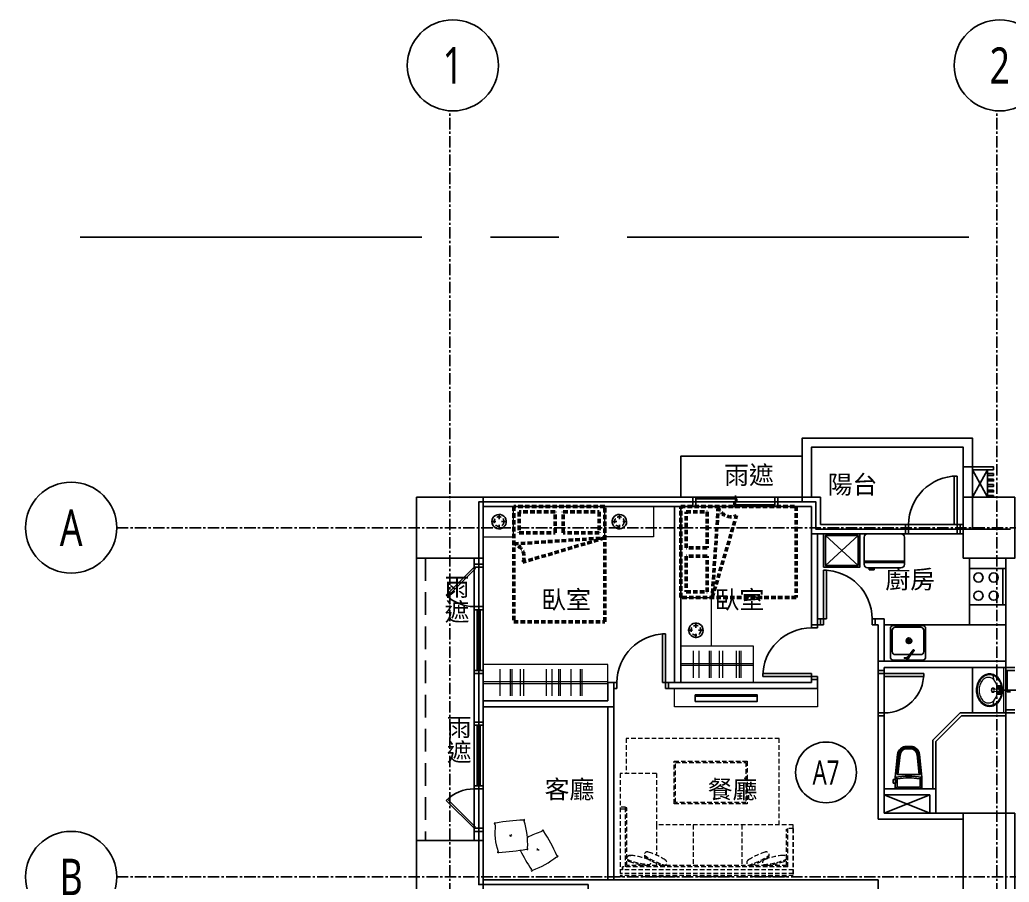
# Model space of a CAD drawing. Header units: millimetres. Extents: x -3377 to 119122, y -22007 to 15479.
# Drawn here: x 39423 to 41051, y 13941 to 15361 of the extents above; entities that cross this region are included whole.
import ezdxf
from ezdxf.enums import TextEntityAlignment as Align

# ---------------------------------------------------------------- set-up
doc = ezdxf.new("R2010")
doc.units = ezdxf.units.MM
doc.header["$LTSCALE"] = 150
doc.header["$MEASUREMENT"] = 0
for name, pattern in [('11', [0.15, 0.1, -0.05]), ('CENTER', [2, 1.25, -0.25, 0.25, -0.25]), ('HIDDEN', [0.375, 0.25, -0.125])]:
    doc.linetypes.add(name, pattern=pattern)
doc.layers.get('0').update_dxf_attribs({"plot": 0})
for name, color, linetype, plot in [('AREA', 3, 'Continuous', False), ('FUNITURE', 9, 'Continuous', False), ('S-ARCH', 252, 'Continuous', False)]:
    doc.layers.add(name, color=color, linetype=linetype, plot=plot)
for name, color, linetype in [('ASSLN', 8, 'Continuous'), ('COL', 1, 'Continuous'), ('Col-Line', 8, 'CENTER'), ('Duct', 1, 'Continuous'), ('FIN', 5, 'Continuous'), ('GRID', 5, 'CENTER'), ('OPEN', 4, 'Continuous'), ('SYM', 3, 'Continuous'), ('TEXT', 2, 'Continuous'), ('TOIL', 6, 'Continuous'), ('TOILET', 141, 'Continuous'), ('WALL', 2, 'Continuous'), ('WALL2', 3, 'Continuous'), ('WALL3', 4, 'Continuous'), ('機電修改', 1, 'Continuous')]:
    doc.layers.add(name, color=color, linetype=linetype)
doc.styles.add('C1', font='', dxfattribs={"bigfont": 'japanese.shx'})
doc.styles.add('HH', font='')
doc.styles.add('HHV', font='')
doc.styles.get('C1').set_extended_font_data('微軟正黑體')
doc.styles.get('HH').set_extended_font_data('Microsoft JhengHei')
doc.styles.get('HHV').set_extended_font_data('@微軟正黑體')

# ---------------------------------------------------------------- blocks, each defined once
blk = doc.blocks.new('A$C36C53BDF')
at = {"color": 252}
for p, q in [((-4392.06143, 795.86107), (-4392.06143, 330.86107)), ((-3622.06143, 375.86107), (-3547.05651, 405.86106)), ((-3622.06143, 405.86106), (-3547.06143, 375.86107))]:
    blk.add_line(p, q, dxfattribs=at)
at = {"color": 252, "linetype": 'HIDDEN'}
blk.add_line((-4377.06143, 795.86107), (-4377.06143, 330.86107), dxfattribs=at)
at = {"color": 252}
for points in [[(-3757.06144, 963.36107), (-3757.06144, 895.86107), (-3957.06144, 895.86107), (-3957.06144, 963.36107)], [(-3477.0613, 615.86107), (-3422.06143, 615.86107), (-3422.06143, 540.86107), (-3432.0629, 540.86107), (-3432.0629, 540.86107), (-3477.0613, 540.86107)]]:
    blk.add_lwpolyline(points, close=True, dxfattribs=at)
blk.add_lwpolyline([(-3477.06143, 895.86107), (-3452.06143, 895.86107), (-3452.06143, 940.86107), (-3477.06143, 940.86107), (-3477.06143, 895.86107), (-3452.06143, 940.86107), (-3452.06143, 895.86107), (-3477.06143, 940.86107)], dxfattribs=at)
at = {"layer": 'AREA', "color": 252}
blk.add_lwpolyline([(-3734.56144, 843.36107), (-3734.56144, 888.36107), (-3757.06144, 888.36107), (-3757.06144, 993.36107), (-3477.06143, 993.36107), (-3477.06143, 843.36107)], close=True, dxfattribs=at)
blk.add_lwpolyline([(-3414.56143, 843.36107), (-3734.56144, 843.36107), (-3734.56144, 888.36107), (-4289.56143, 888.36107), (-4289.56143, 258.36107), (-4109.56143, 258.36107), (-4109.56143, 48.36107), (-4289.56143, 48.36107), (-4369.56143, 48.36107), (-4369.56143, -221.63893), (-4289.56143, -221.63893), (-4289.56143, -1086.63893), (-3734.56144, -1086.63893), (-3734.56144, -1041.63893), (-3144.56143, -1041.63893)], dxfattribs=at)
at = {"layer": 'ASSLN', "color": 252}
for points in [[(-3442.06143, 940.86107), (-3477.06143, 940.86107), (-3477.06143, 945.86107), (-3442.06143, 945.86107)], [(-3442.06143, 934.86107), (-3442.06143, 931.86107), (-3452.06143, 931.86107), (-3452.06143, 934.86107)], [(-3442.06143, 925.86107), (-3442.06143, 922.86107), (-3452.06143, 922.86107), (-3452.06143, 925.86107)], [(-3442.06143, 916.86107), (-3442.06143, 913.86107), (-3452.06143, 913.86107), (-3452.06143, 916.86107)], [(-3442.06143, 907.86107), (-3442.06143, 904.86107), (-3452.06143, 904.86107), (-3452.06143, 907.86107)], [(-3442.06143, 898.86107), (-3442.06143, 895.86107), (-3452.06143, 895.86107), (-3452.06143, 898.86107)]]:
    blk.add_lwpolyline(points, close=True, dxfattribs=at)
at = {"layer": 'COL', "color": 252}
for points in [[(-4392.06143, 895.86107), (-4282.06143, 895.86107), (-4282.06143, 795.86107), (-4392.06143, 795.86107)], [(-3407.06143, 895.86107), (-3492.06143, 895.86107), (-3492.06143, 795.86107), (-3407.06143, 795.86107)], [(-3407.06143, 375.86107), (-3492.06143, 375.86107), (-3492.06143, 235.86107), (-3407.06143, 235.86107)], [(-4392.06143, 330.86107), (-4282.06143, 330.86107), (-4282.06143, 230.86107), (-4392.06143, 230.86107)]]:
    blk.add_lwpolyline(points, close=True, dxfattribs=at)
at = {"layer": 'Col-Line', "color": 252, "linetype": 'ByBlock'}
for centre in [(-4332.06143, 1607.02051), (-3432.06143, 1607.02051), (-4960.30253, 845.86107), (-4960.30253, 270.86107)]:
    blk.add_circle(centre, 75, dxfattribs=at)
at = {"layer": 'Duct', "color": 252, "linetype": 'CENTER', "ltscale": 3}
blk.add_lwpolyline([(-6745.41025, -1520.6234), (-6745.39857, -263.40182), (-6745.41634, 1324.09069), (-937.16143, 1323.96107), (-937.68053, -263.48932), (-938.09514, -1520.6234), (-3919.88184, -1520.62051)], close=True, dxfattribs=at)
blk.add_lwpolyline([(-6745.41025, -1520.6234), (-6745.39857, -263.40182), (-6745.41634, 1324.09069), (-937.16143, 1323.96107), (-937.68053, -263.48932), (-938.09514, -1520.6234), (-3919.88184, -1520.62051)], close=True, dxfattribs=at)
at = {"layer": 'FIN', "color": 252}
for p, q in [((-3482.06144, 718.86107), (-3482.06143, 778.86107)), ((-3482.06143, 778.86107), (-3422.06143, 778.86107)), ((-3427.06143, 778.86107), (-3427.06144, 718.86107)), ((-3422.06143, 778.86107), (-3422.06144, 718.86107)), ((-3422.06144, 718.86107), (-3482.06144, 718.86107)), ((-3607.0628, 684.86297), (-3559.0628, 684.86296)), ((-3612.0628, 632.86297), (-3612.0628, 679.86297)), ((-3609.0628, 641.86297), (-3609.0628, 676.86297)), ((-3604.0628, 681.86297), (-3562.0628, 681.86296)), ((-3557.0628, 676.86296), (-3557.0628, 641.86296)), ((-3554.0628, 679.86296), (-3554.0628, 632.86296)), ((-3583.08807, 661.38194), (-3579.78309, 658.07695)), ((-3579.78309, 661.38194), (-3583.08807, 658.07695)), ((-3581.43558, 662.06642), (-3581.43558, 657.39246)), ((-3562.0628, 636.86296), (-3604.0628, 636.86297)), ((-3583.56661, 632.87326), (-3574.38861, 644.63789)), ((-3581.98971, 631.64306), (-3572.8117, 643.4077)), ((-3573.58818, 642.41238), (-3575.16508, 643.64258)), ((-3572.89838, 644.10947), (-3573.68683, 644.72457)), ((-3559.0628, 627.86296), (-3607.06281, 627.86297)), ((-3589.22213, 630.81607), (-3589.22213, 631.81607)), ((-3585.20364, 631.81607), (-3589.22213, 631.81607)), ((-3585.29347, 630.81607), (-3589.22213, 630.81607)), ((-3585.27927, 632.82287), (-3581.97428, 629.51788)), ((-3581.97428, 632.82287), (-3585.27927, 629.51788))]:
    blk.add_line(p, q, dxfattribs=at)
blk.add_lwpolyline([(-3622.06143, 685.86107), (-3482.06143, 685.86107), (-3482.06143, 795.86107)], dxfattribs=at)
for points in [[(-3482.06143, 685.86107), (-3482.06143, 795.86107), (-3422.06143, 795.86106), (-3422.06143, 685.86107)], [(-3622.06143, 685.86107), (-3422.06143, 685.86107), (-3422.06143, 625.86107), (-3622.06143, 625.86107)]]:
    blk.add_lwpolyline(points, close=True, dxfattribs=at)
for centre, radius in [((-3467.06144, 763.86107), 7.5), ((-3442.06144, 763.86107), 7.5), ((-3467.06144, 733.86107), 7.5), ((-3442.06144, 733.86107), 7.5), ((-3581.43558, 659.72944), 4.62673), ((-3581.43558, 659.72944), 2.33698), ((-3583.62677, 631.17038), 1.70394)]:
    blk.add_circle(centre, radius, dxfattribs=at)
for centre, radius, start, end in [((-3607.0628, 679.86297), 5, 89.99999516, 179.99999516), ((-3559.0628, 679.86296), 5, 359.99999516, 89.99999516), ((-3604.0628, 676.86297), 5, 89.99999516, 179.99999516), ((-3562.0628, 676.86296), 5, 359.99999516, 89.99999516), ((-3604.0628, 641.86297), 5, 179.99999516, 269.99999516), ((-3573.99438, 644.33034), 0.5, 52.04096176, 142.04096176), ((-3573.20593, 643.71524), 0.5, 322.04096176, 52.04096176), ((-3562.0628, 641.86296), 5, 269.99999516, 359.99999516), ((-3607.0628, 632.86297), 5, 179.99999516, 269.99999516), ((-3559.0628, 632.86296), 5, 269.99999516, 359.99999516)]:
    blk.add_arc(centre, radius, start, end, dxfattribs=at)
at = {"layer": 'FUNITURE', "color": 252, "linetype": '11', "lineweight": 50, "ltscale": 0.5}
for p, q in [((-3895.27593, 880.48606, 0), (-3905.27594, 730.86106, 0)), ((-3905.27594, 730.86106, 0), (-3865.27593, 865.86106, 0)), ((-4231.6476, 819.07556, 0), (-4082.0226, 829.07557, 0)), ((-4082.0226, 829.07557, 0), (-4217.0226, 789.07556, 0))]:
    blk.add_line(p, q, dxfattribs=at)
at = {"layer": 'FUNITURE', "color": 252, "linetype": '11', "ltscale": 0.5}
for p, q in [((-4256.03109, 859.86111, 0), (-4256.03111, 868.92062, 0)), ((-4256.03109, 859.86111, 0), (-4256.03111, 868.92062, 0)), ((-4058.0918, 859.86111, 0), (-4058.09178, 868.92062, 0)), ((-4058.0918, 859.86111, 0), (-4058.09178, 868.92062, 0)), ((-4269.09175, 855.86106, 0), (-4260.03115, 855.86108, 0)), ((-4269.09175, 855.86106, 0), (-4260.03115, 855.86108, 0)), ((-4256.03119, 842.80158, 0), (-4256.03117, 851.86109, 0)), ((-4252.03115, 855.8611, 0), (-4242.97054, 855.86112, 0)), ((-4252.03115, 855.8611, 0), (-4242.97054, 855.86112, 0)), ((-4062.09174, 855.8611, 0), (-4071.15235, 855.86112, 0)), ((-4062.09174, 855.8611, 0), (-4071.15235, 855.86112, 0)), ((-4058.09169, 842.80158, 0), (-4058.09171, 851.86109, 0)), ((-4045.03113, 855.86106, 0), (-4054.09174, 855.86108, 0)), ((-4045.03113, 855.86106, 0), (-4054.09174, 855.86108, 0)), ((-3932.06142, 680.88986, 0), (-3932.0614, 689.95046, 0)), ((-3932.06142, 680.88986, 0), (-3932.0614, 689.95046, 0)), ((-3945.12094, 676.88981, 0), (-3936.06143, 676.88983, 0)), ((-3932.06146, 663.82925, 0), (-3932.06144, 672.88986, 0)), ((-3932.06146, 663.82925, 0), (-3932.06144, 672.88986, 0)), ((-3928.06141, 676.88992, 0), (-3919.0019, 676.8899, 0)), ((-3928.06141, 676.88992, 0), (-3919.0019, 676.8899, 0)), ((-3771.75828, 350.46979, 0), (-3771.75828, 271.39786, 0)), ((-4052.75827, 282.46979, 0), (-4052.75827, 287.46979, 0))]:
    blk.add_line(p, q, dxfattribs=at)
at = {"layer": 'FUNITURE', "color": 252}
for p, q in [((-3719.06144, 832.86106), (-3665.06143, 783.86106)), ((-3665.06143, 832.86105), (-3719.06144, 783.86107))]:
    blk.add_line(p, q, dxfattribs=at)
at = {"layer": 'FUNITURE', "color": 252, "ltscale": 0.5}
for p, q in [((-3582.06143, 835.86107), (-3662.06143, 835.86106)), ((-3649.56143, 835.86106), (-3594.56143, 835.86107)), ((-3655.06143, 785.36106), (-3655.06143, 830.36106)), ((-3589.06143, 830.36107), (-3589.06143, 785.36107)), ((-3655.06143, 790.72286), (-3589.06143, 790.72287)), ((-3655.06143, 788.66106), (-3589.06143, 788.66107)), ((-3594.56143, 779.86107), (-3649.56143, 779.86106)), ((-3646.73737, 779.86106), (-3646.73737, 776.56106)), ((-3638.66274, 777.86106), (-3646.73737, 777.86106)), ((-3646.73737, 776.56106), (-3638.66274, 776.56106)), ((-3638.66274, 776.56106), (-3638.66274, 779.86106))]:
    blk.add_line(p, q, dxfattribs=at)
at = {"layer": 'FUNITURE', "color": 252, "lineweight": 13, "ltscale": 0.5}
for p, q in [((-3936.02917, 598.78463, 0), (-3936.02917, 642.93769, 0)), ((-3926.87768, 598.78463, 0), (-3926.87769, 642.93769, 0)), ((-3909.61092, 598.78463, 0), (-3909.61092, 642.93769, 0)), ((-3907.56543, 642.93769, 0), (-3907.56543, 598.78463, 0)), ((-3893.42662, 598.78463, 0), (-3893.42662, 642.93769, 0)), ((-3888.02917, 598.78463, 0), (-3888.02917, 642.93769, 0)), ((-3865.52917, 598.78463, 0), (-3865.52917, 642.93769, 0)), ((-3860.23711, 598.78463, 0), (-3860.23711, 642.9377, 0)), ((-3858.19162, 642.9377, 0), (-3858.19162, 598.78463, 0)), ((-4254.32664, 568.78463, 0), (-4254.32665, 612.93769, 0)), ((-4237.05988, 568.78463, 0), (-4237.05988, 612.93769, 0)), ((-4235.01439, 612.93769, 0), (-4235.01439, 568.78463, 0)), ((-4220.87558, 568.78463, 0), (-4220.87558, 612.93769, 0)), ((-4215.47813, 568.78463, 0), (-4215.47813, 612.93769, 0)), ((-4177.97813, 568.78463, 0), (-4177.97813, 612.93769, 0)), ((-4168.82664, 568.78463, 0), (-4168.82665, 612.93769, 0)), ((-4157.68607, 568.78463, 0), (-4157.68607, 612.9377, 0)), ((-4155.64058, 612.9377, 0), (-4155.64058, 568.78463, 0)), ((-4137.65599, 568.78464, 0), (-4137.65599, 612.9377, 0)), ((-4121.84674, 568.78464, 0), (-4121.84675, 612.9377, 0)), ((-4119.80126, 612.9377, 0), (-4119.80126, 568.78464, 0))]:
    blk.add_line(p, q, dxfattribs=at)
at = {"layer": 'FUNITURE', "color": 252, "lineweight": 5, "ltscale": 0.5}
for p, q in [((-3957.06144, 622.36107, 0), (-3837.06144, 622.36109, 0)), ((-3957.06144, 619.36107, 0), (-3837.06144, 619.36109, 0)), ((-4282.06144, 592.36107, 0), (-4077.06426, 592.36109, 0)), ((-4282.06144, 589.36107, 0), (-4077.06426, 589.36109, 0))]:
    blk.add_line(p, q, dxfattribs=at)
at = {"layer": 'FUNITURE', "color": 252, "linetype": '11', "lineweight": 5, "ltscale": 0.5}
for p, q in [((-3794.81207, 498.96979, 0), (-4046.75828, 498.96979, 0)), ((-4046.75828, 498.96979, 0), (-4046.75828, 441.39786, 0)), ((-3794.81207, 356.39786, 0), (-3794.81207, 498.96979, 0)), ((-3967.72275, 391.39786, 0), (-3967.72275, 461.39786, 0)), ((-3967.72275, 461.39786, 0), (-3847.72275, 461.39786, 0)), ((-3965.72275, 393.39786, 0), (-3965.72275, 459.39786, 0)), ((-3965.72275, 459.39786, 0), (-3849.72275, 459.39786, 0)), ((-3849.72275, 459.39786, 0), (-3849.72275, 393.39786, 0)), ((-3847.72275, 461.39786, 0), (-3847.72275, 391.39786, 0)), ((-4056.75824, 441.39786, 0), (-4056.75828, 271.39786, 0)), ((-3996.75828, 441.39786, 0), (-4056.75824, 441.39786, 0)), ((-3996.75828, 441.39786, 0), (-3996.75828, 356.39786, 0)), ((-3847.72275, 391.39786, 0), (-3967.72275, 391.39786, 0)), ((-3849.72275, 393.39786, 0), (-3965.72275, 393.39786, 0)), ((-4047.75828, 385.46979, 0), (-4056.75828, 385.46979, 0)), ((-4047.75825, 382.46979, 0), (-4056.75825, 382.46979, 0)), ((-4047.75828, 287.46979, 0), (-4047.75828, 385.46979, 0)), ((-4045.75828, 384.54912, 0), (-4047.75828, 384.54912, 0)), ((-4045.75825, 379.54912, 0), (-4047.75825, 379.54912, 0)), ((-4045.75828, 289.46979, 0), (-4045.75828, 384.54912, 0)), ((-3771.75828, 356.39786, 0), (-3996.75828, 356.39786, 0)), ((-3996.75828, 356.39786, 0), (-3996.75828, 306.50528, 0)), ((-3936.75828, 356.39786, 0), (-3936.75828, 289.46979, 0)), ((-3856.75828, 356.39786, 0), (-3856.75828, 289.46979, 0)), ((-3782.75828, 289.46979, 0), (-3782.75828, 349.32491, 0)), ((-3782.75828, 349.32491, 0), (-3780.75828, 349.32491, 0)), ((-3780.75828, 287.46979, 0), (-3780.75828, 350.46979, 0)), ((-3771.75828, 350.46979, 0), (-3780.75828, 350.46979, 0)), ((-3771.75828, 350.46979, 0), (-3771.75828, 356.39786, 0)), ((-3996.75828, 293.34617, 0), (-3996.75828, 289.46979, 0)), ((-3771.75828, 282.46979, 0), (-4056.75827, 282.46979, 0)), ((-3780.75828, 287.46979, 0), (-4052.75827, 287.46979, 0)), ((-3782.75828, 289.46979, 0), (-4045.75828, 289.46979, 0)), ((-3771.75828, 276.3626, 0), (-4056.75828, 276.3626, 0)), ((-3771.75828, 273.01849, 0), (-4056.75828, 273.01849, 0)), ((-4056.75828, 271.39786, 0), (-3771.75828, 271.39786, 0))]:
    blk.add_line(p, q, dxfattribs=at)
at = {"layer": 'FUNITURE', "color": 252, "lineweight": 5, "ltscale": 0.5, "elevation": 0}
for points in [[(-4282.06143, 880.86107), (-4282.06143, 830.86107), (-4232.06144, 830.86107), (-4232.06144, 880.86107)], [(-4002.06425, 880.86107), (-4002.06425, 830.86107), (-4082.06145, 830.86107), (-4082.06144, 880.86107)], [(-3907.06144, 650.86106), (-3957.06144, 650.86107), (-3957.06144, 730.8611), (-3907.06144, 730.86109)], [(-3837.06144, 650.86108), (-3957.06144, 650.86107), (-3957.06143, 590.86107), (-3837.06144, 590.86108)], [(-4077.06426, 620.86108), (-4282.06144, 620.86107), (-4282.06143, 560.86107), (-4077.06425, 560.86108)]]:
    blk.add_lwpolyline(points, close=True, dxfattribs=at)
at = {"layer": 'FUNITURE', "color": 252, "linetype": '11', "lineweight": 50, "ltscale": 0.5, "elevation": 0}
for points in [[(-4082.0226, 880.86108), (-4232.0226, 880.86107), (-4232.02259, 690.86107), (-4082.02259, 690.86108), (-4082.0226, 880.86108)], [(-3957.06145, 730.86107), (-3957.06144, 880.86107), (-3767.06144, 880.86105), (-3767.06145, 730.86105), (-3957.06145, 730.86107)]]:
    blk.add_lwpolyline(points, dxfattribs=at)
at = {"layer": 'FUNITURE', "color": 252, "linetype": '11', "ltscale": 0.5, "elevation": 0}
for points in [[(-4267.89411, 855.87142), (-4267.52482, 852.93414), (-4266.44041, 850.17935), (-4264.70809, 847.77831), (-4262.4356, 845.88096), (-4259.76408, 844.6044), (-4256.85992, 844.02865), (-4253.9036, 844.18922), (-4251.0788, 845.07618), (-4248.56144, 846.63443), (-4246.50785, 848.76715), (-4245.04578, 851.34148), (-4244.2661, 854.19748), (-4244.21747, 857.15764), (-4244.90268, 860.0378), (-4246.27924, 862.65859), (-4248.26149, 864.85771), (-4250.72621, 866.49786), (-4253.52021, 867.4773), (-4256.46957, 867.73537), (-4259.39109, 867.25528), (-4262.10309, 866.06768), (-4264.43693, 864.24575), (-4266.24732, 861.90343), (-4267.42195, 859.18582), (-4267.88763, 856.26206), (-4267.89411, 855.87142)], [(-4046.22878, 855.87142), (-4046.59806, 852.93414), (-4047.68247, 850.17935), (-4049.4148, 847.77831), (-4051.68728, 845.88096), (-4054.3588, 844.6044), (-4057.26297, 844.02865), (-4060.21928, 844.18922), (-4063.04408, 845.07618), (-4065.56144, 846.63443), (-4067.61503, 848.76715), (-4069.07711, 851.34148), (-4069.85678, 854.19748), (-4069.90542, 857.15764), (-4069.22021, 860.0378), (-4067.84364, 862.65859), (-4065.8614, 864.85771), (-4063.39667, 866.49786), (-4060.60267, 867.4773), (-4057.65331, 867.73537), (-4054.73179, 867.25528), (-4052.01979, 866.06768), (-4049.68596, 864.24575), (-4047.87556, 861.90343), (-4046.70093, 859.18582), (-4046.23526, 856.26206), (-4046.22878, 855.87142)], [(-3932.05109, 665.0269), (-3934.98837, 665.39618), (-3937.74317, 666.48059), (-3940.14421, 668.21292), (-3942.04156, 670.4854), (-3943.31811, 673.15692), (-3943.89387, 676.06108), (-3943.7333, 679.0174), (-3942.84633, 681.8422), (-3941.28809, 684.35956), (-3939.15536, 686.41315), (-3936.58104, 687.87523), (-3933.72504, 688.6549), (-3930.76488, 688.70353), (-3927.88472, 688.01833), (-3925.26392, 686.64176), (-3923.06481, 684.65952), (-3921.42465, 682.19479), (-3920.44522, 679.40079), (-3920.18715, 676.45143), (-3920.66723, 673.52991), (-3921.85484, 670.81791), (-3923.67677, 668.48408), (-3926.01909, 666.67368), (-3928.73669, 665.49905), (-3931.66045, 665.03338), (-3932.05109, 665.0269)]]:
    blk.add_lwpolyline(points, close=True, dxfattribs=at)
at = {"layer": 'FUNITURE', "color": 252, "linetype": '11', "lineweight": 50, "ltscale": 0.5, "elevation": 0}
for points in [[(-4222.85974, 871.87572), (-4222.85974, 837.47756), (-4163.68547, 837.47756), (-4163.68547, 871.87572)], [(-4091.18547, 871.87573), (-4091.18547, 837.47757), (-4150.35974, 837.47756), (-4150.35974, 871.87573)], [(-3948.07609, 871.6982), (-3913.67792, 871.6982), (-3913.67793, 812.52393), (-3948.07609, 812.52393)], [(-3948.0761, 740.02393), (-3913.67793, 740.02393), (-3913.67793, 799.1982), (-3948.07609, 799.1982)]]:
    blk.add_lwpolyline(points, close=True, dxfattribs=at)
at = {"layer": 'FUNITURE', "color": 252}
for points in [[(-3662.06143, 835.86105), (-3722.06144, 835.86106), (-3722.06144, 780.86107), (-3662.06143, 780.86106)], [(-3665.06143, 832.86105), (-3719.06144, 832.86106), (-3719.06144, 783.86107), (-3665.06143, 783.86106)]]:
    blk.add_lwpolyline(points, close=True, dxfattribs=at)
at = {"layer": 'FUNITURE', "color": 252, "lineweight": 5, "elevation": 0}
blk.add_lwpolyline([(-3732.06144, 580.86107), (-3732.06144, 550.86107), (-3967.06425, 550.86107), (-3967.06425, 580.86107)], close=True, dxfattribs=at)
at = {"layer": 'FUNITURE', "color": 252, "linetype": 'ByBlock', "elevation": 0}
blk.add_lwpolyline([(-3933.06285, 568.66603), (-3831.06285, 568.66603), (-3831.06285, 570.56603), (-3933.06285, 570.56603)], close=True, dxfattribs=at)
at = {"layer": 'FUNITURE', "color": 252, "elevation": 0}
for points in [[(-3933.06285, 559.76603), (-3933.06285, 568.66603), (-3831.06285, 568.66603), (-3831.06285, 559.76603), (-3933.06285, 559.76603)], [(-4077.06425, 265.86107), (-4077.06425, 550.86107)], [(-4067.06425, 265.86107), (-4067.06425, 550.86107)]]:
    blk.add_lwpolyline(points, dxfattribs=at)
at = {"layer": 'FUNITURE', "color": 252, "lineweight": 5, "elevation": 0}
blk.add_lwpolyline([(-4258.21741, 310.77485, 0.2272603302), (-4256.67998, 311.29382, 0.040165731), (-4210.74825, 316.75487, 0.2102820868), (-4208.54252, 315.87763, 0.2233496397), (-4209.06736, 318.43883, 0.0862536458), (-4214.62364, 362.92231, 0.3605058981), (-4214.41655, 365.62016, 0.1352646198), (-4216.30082, 364.36546, 0.041441587), (-4261.25619, 359.34484, 0.2028534156), (-4264.11528, 359.13718, 0.2165765336), (-4262.25568, 356.46491, 0.1084996751), (-4257.78917, 312.78182, 0.535298703)], format="xyb", close=True, dxfattribs=at)
blk.add_lwpolyline([(-4221.25535, 314.84172, 0.0319719745), (-4202.86573, 282.91869, 0.2102820868), (-4202.84343, 280.54504, 0.2233496397), (-4200.67107, 281.9997, 0.0862536458), (-4161.59468, 303.96986, 0.3605058981), (-4159.01896, 304.79867, 0.1352646198), (-4160.89319, 306.06832, 0.041441587), (-4182.546, 345.78416, 0.2028534156), (-4183.81973, 348.35225, 0.2165765336), (-4185.59001, 345.61999, 0.0633063224), (-4209.36959, 335.56306, 0.0633063224)], format="xyb", dxfattribs=at)
at = {"layer": 'FUNITURE', "color": 252, "linetype": '11', "ltscale": 0.5}
for centre in [(-4256.03115, 855.86109, 0), (-4058.09174, 855.86109, 0), (-3932.06143, 676.88986, 0)]:
    blk.add_circle(centre, 8, dxfattribs=at)
at = {"layer": 'FUNITURE', "color": 252, "linetype": '11', "lineweight": 50, "ltscale": 0.5}
for centre, start, end in [((-3874.45383, 885.11632, 0), 192.53700476, 295.48451764), ((-4236.27786, 798.25346, 0), 334.51548237, 77.46299525)]:
    blk.add_arc(centre, 21.33071, start, end, dxfattribs=at)
at = {"layer": 'FUNITURE', "color": 252, "ltscale": 0.5}
for centre, start, end in [((-3649.56143, 830.36106), 90.00000484, 180.00000483), ((-3594.56143, 830.36107), 0.00000483, 90.00000484), ((-3649.56143, 785.36106), 180.00000483, 270.00000484), ((-3594.56143, 785.36107), 270.00000484, 0.00000483)]:
    blk.add_arc(centre, 5.5, start, end, dxfattribs=at)
at = {"layer": 'FUNITURE', "color": 252, "lineweight": 5}
for centre, radius, start, end in [((-4238.75081, 337.26492, 0), 1.96291, 10.83109074, 92.02073506), ((-4234.52117, 337.98241, 0), 2.32796, 101.77602604, 188.61277475), ((-4194.47218, 316.59887, 0), 1.96291, 303.05761674, 24.24726107), ((-4192.20806, 312.95491, 0), 2.32796, 34.00255204, 120.83930075)]:
    blk.add_arc(centre, radius, start, end, dxfattribs=at)
at = {"layer": 'FUNITURE', "color": 252, "linetype": '11', "lineweight": 5, "ltscale": 0.5}
for centre, radius, start, end in [((-4012.12789, 307.14204, 0), 5, 64.68271129, 244.68271129), ((-4044.32507, 204.00455, 0), 113, 57.05456163, 72.31086096), ((-3784.19148, 204.00455, 0), 113, 107.68913904, 122.94543837), ((-3816.38866, 307.14204, 0), 5, 295.31728871, 115.31728871), ((-4040.43579, 301.40259, 0), 5, 77.20537171, 257.20537171), ((-4001.71307, 404.18202, 0), 113, 247.36625921, 267.0444842), ((-4002.11233, 402.42393, 0), 113, 249.57722204, 264.83352138), ((-4049.50414, 193.73753, 0), 113, 69.57722204, 84.83352138), ((-3952.04116, 399.08031, 0), 113, 234.8435988, 254.52182379), ((-3952.81211, 397.45061, 0), 113, 237.05456163, 252.31086096), ((-4011.18068, 294.75887, 0), 5, 257.20537171, 77.20537171), ((-3985.00929, 294.31312, 0), 5, 244.68271129, 64.68271129), ((-3843.50727, 294.31312, 0), 5, 115.31728871, 295.31728871), ((-3876.4754, 399.08031, 0), 113, 285.47817621, 305.1564012), ((-3875.70444, 397.45061, 0), 113, 287.68913904, 302.94543837), ((-3817.33587, 294.75887, 0), 5, 102.79462829, 282.79462829), ((-3826.80348, 404.18202, 0), 113, 272.9555158, 292.63374078), ((-3779.01241, 193.73753, 0), 113, 95.16647862, 110.42277796), ((-3826.40423, 402.42393, 0), 113, 275.16647862, 290.42277796), ((-3788.08077, 301.40259, 0), 5, 282.79462829, 102.79462829)]:
    blk.add_arc(centre, radius, start, end, dxfattribs=at)
at = {"layer": 'FUNITURE', "color": 252, "linetype": '11', "ltscale": 0.5}
blk.add_arc((-4040.43578, 301.40258, 0), 5, 77.20536031, 257.20536031, dxfattribs=at)
at = {"layer": 'GRID', "color": 252, "ltscale": 0.1}
for p, q in [((-4337.06143, -1138.31489), (-4337.06143, 1532.02051)), ((-3437.06143, -1138.31489), (-3437.06143, 1532.02051)), ((-4885.30253, 845.86107), (-1093.57926, 845.86107)), ((-4885.30253, 270.86107), (-1093.57926, 270.86107))]:
    blk.add_line(p, q, dxfattribs=at)
at = {"layer": 'OPEN', "color": 252, "linetype": 'Continuous'}
for p, q in [((-3502.06143, 930.86107), (-3507.06143, 930.86107)), ((-3507.06143, 930.86107), (-3507.06143, 850.86107)), ((-3502.06143, 850.86107), (-3502.06143, 930.86107)), ((-3937.06144, 895.86107, 1.07354), (-3932.06144, 895.86107, 1.07354)), ((-3932.06144, 895.86107, 1.07354), (-3932.06144, 880.86107, 1.07354)), ((-3802.06144, 895.86107, 1.07354), (-3932.06144, 895.86107, 1.07354)), ((-3867.06144, 877.86107, 1.07354), (-3867.06144, 898.86107, 1.07354)), ((-3797.06144, 895.86107, 1.07354), (-3802.06144, 895.86107, 1.07354)), ((-3802.06144, 895.86107, 1.07354), (-3802.06144, 880.86107, 1.07354)), ((-3932.06144, 880.86107, 1.07354), (-3937.06144, 880.86107, 1.07354)), ((-3932.06144, 893.36107, 1.07354), (-3864.56144, 893.36107, 1.07354)), ((-3802.06144, 888.36107, 1.07354), (-3932.06144, 888.36107, 1.07354)), ((-3932.06144, 880.86107, 1.07354), (-3802.06144, 880.86107, 1.07354)), ((-3869.56144, 883.36107, 1.07354), (-3869.56144, 888.36107, 1.07354)), ((-3802.06144, 883.36107, 1.07354), (-3869.56144, 883.36107, 1.07354)), ((-3864.56144, 893.36107, 1.07354), (-3864.56144, 888.36107, 1.07354)), ((-3802.06144, 880.86107, 1.07354), (-3797.06144, 880.86107, 1.07354)), ((-3587.06143, 850.86107), (-3582.06143, 850.86107)), ((-3582.06143, 850.86107), (-3582.06143, 835.86107)), ((-3502.06143, 850.86107), (-3582.06143, 850.86107)), ((-3507.06143, 850.86107), (-3502.06143, 850.86107)), ((-3497.06143, 850.86107), (-3502.06143, 850.86107)), ((-3502.06143, 850.86107), (-3502.06143, 835.86107)), ((-3582.06143, 835.86107), (-3587.06143, 835.86107)), ((-3582.06143, 835.86107), (-3502.06143, 835.86107)), ((-3502.06143, 835.86107), (-3497.06143, 835.86107)), ((-3722.06144, 695.86107, 0), (-3722.06144, 775.86107, 0)), ((-3722.06144, 775.86107, 0), (-3717.06144, 775.86107, 0)), ((-3717.06144, 775.86107, 0), (-3717.06144, 695.86107, 0)), ((-4297.06143, 715.86107, 1.07354), (-4297.06143, 710.86107, 1.07354)), ((-4297.06143, 710.86107, 1.07354), (-4282.06143, 710.86107, 1.07354)), ((-4297.06143, 610.86107, 1.07354), (-4297.06143, 710.86107, 1.07354)), ((-4292.06143, 610.86107, 1.07354), (-4292.06143, 710.86107, 1.07354)), ((-4287.06143, 610.86107, 1.07354), (-4287.06143, 710.86107, 1.07354)), ((-4282.06143, 710.86107, 1.07354), (-4282.06143, 715.86107, 1.07354)), ((-4282.06143, 710.86107, 1.07354), (-4282.06143, 610.86107, 1.07354)), ((-3742.06144, 685.86107, 0), (-3742.06144, 680.86107, 0)), ((-3732.06144, 680.86107, 0), (-3732.06144, 685.86107, 0)), ((-3727.06144, 695.86107, 0), (-3722.06144, 695.86107, 0)), ((-3722.06144, 685.86107, 0), (-3727.06144, 685.86107, 0)), ((-3722.06144, 695.86107, 0), (-3722.06144, 685.86107, 0)), ((-3717.06144, 695.86107, 0), (-3722.06144, 695.86107, 0)), ((-3637.06144, 695.86107, 0), (-3642.06144, 695.86107, 0)), ((-3642.06144, 695.86107, 0), (-3642.06144, 685.86107, 0)), ((-3642.06144, 685.86107, 0), (-3637.06144, 685.86107, 0)), ((-3982.06425, 670.86107, 0), (-3987.06425, 670.86107, 0)), ((-3987.06425, 670.86107, 0), (-3987.06425, 590.86107, 0)), ((-3982.06425, 590.86107, 0), (-3982.06425, 670.86107, 0)), ((-3742.06144, 680.86107, 0), (-3732.06144, 680.86107, 0)), ((-4297.06143, 605.86107, 1.07354), (-4297.06143, 610.86107, 1.07354)), ((-4297.06143, 610.86107, 1.07354), (-4282.06143, 610.86107, 1.07354)), ((-4282.06143, 610.86107, 1.07354), (-4282.06143, 605.86107, 1.07354)), ((-3822.06144, 600.86107, 0), (-3822.06144, 605.86107, 0)), ((-3822.06144, 605.86107, 0), (-3742.06144, 605.86107, 0)), ((-3742.06144, 605.86107, 0), (-3742.06144, 600.86107, 0)), ((-3632.06143, 605.86107), (-3632.06143, 610.86107)), ((-3622.06143, 605.86107), (-3632.06143, 605.86107)), ((-3632.06143, 540.86107), (-3632.06143, 605.86107)), ((-3622.06143, 610.86107), (-3622.06143, 605.86107)), ((-3622.06143, 605.86107), (-3622.06143, 540.86107)), ((-3622.06143, 605.86107), (-3557.06143, 605.86107)), ((-3622.06143, 600.86107), (-3622.06143, 605.86107)), ((-3557.06143, 605.86107), (-3557.06143, 600.86107)), ((-3422.06143, 610.86107), (-3422.06143, 615.86107)), ((-3407.06143, 610.86107), (-3422.06143, 610.86107)), ((-3422.06143, 545.86107), (-3422.06143, 610.86107)), ((-3419.56143, 610.86107), (-3419.56143, 575.86107)), ((-4067.06425, 590.86107, 0), (-4062.06425, 590.86107, 0)), ((-4062.06425, 590.86107, 0), (-4062.06425, 580.86107, 0)), ((-3987.06425, 590.86107, 0), (-3982.06425, 590.86107, 0)), ((-3977.06425, 590.86107, 0), (-3982.06425, 590.86107, 0)), ((-3982.06425, 590.86107, 0), (-3982.06425, 580.86107, 0)), ((-3742.06144, 600.86107, 0), (-3822.06144, 600.86107, 0)), ((-3742.06144, 595.86107, 0), (-3742.06144, 600.86107, 0)), ((-3742.06144, 600.86107, 0), (-3732.06144, 600.86107, 0)), ((-3732.06144, 600.86107, 0), (-3732.06144, 595.86107, 0)), ((-3557.06143, 600.86107), (-3622.06143, 600.86107)), ((-4062.06425, 580.86107, 0), (-4067.06425, 580.86107, 0)), ((-3982.06425, 580.86107, 0), (-3977.06425, 580.86107, 0)), ((-3425.06143, 578.36107), (-3404.06143, 578.36107)), ((-3419.56143, 575.86107), (-3414.56143, 575.86107)), ((-3622.06143, 540.86107), (-3632.06143, 540.86107)), ((-3632.06143, 540.86107), (-3632.06143, 535.86107)), ((-3622.06143, 535.86107), (-3622.06143, 540.86107)), ((-3407.06143, 545.86107), (-3422.06143, 545.86107)), ((-3422.06143, 545.86107), (-3422.06143, 540.86107)), ((-4297.06143, 525.86107, 1.07354), (-4297.06143, 520.86107, 1.07354)), ((-4282.06143, 520.86107, 1.07354), (-4282.06143, 525.86107, 1.07354)), ((-4297.06143, 520.86107, 1.07354), (-4282.06143, 520.86107, 1.07354)), ((-4297.06143, 520.86107, 1.07354), (-4297.06143, 420.86107, 1.07354)), ((-4292.06143, 520.86107, 1.07354), (-4292.06143, 420.86107, 1.07354)), ((-4287.06143, 520.86107, 1.07354), (-4287.06143, 420.86107, 1.07354)), ((-4282.06143, 420.86107, 1.07354), (-4282.06143, 520.86107, 1.07354)), ((-4297.06143, 415.86107, 1.07354), (-4297.06143, 420.86107, 1.07354)), ((-4297.06143, 420.86107, 1.07354), (-4282.06143, 420.86107, 1.07354)), ((-4282.06143, 420.86107, 1.07354), (-4282.06143, 415.86107, 1.07354))]:
    blk.add_line(p, q, dxfattribs=at)
at = {"layer": 'OPEN', "color": 252, "linetype": 'Continuous', "lineweight": -2}
for p, q in [((-4297.06143, 785.86107, 1.07354), (-4297.06143, 780.86107, 1.07354)), ((-4282.06143, 780.86107, 1.07354), (-4282.06143, 785.86107, 1.07354)), ((-4297.06143, 780.86107, 1.07354), (-4343.02337, 734.89913, 1.07354)), ((-4340.90205, 732.77781, 1.07354), (-4294.94011, 778.73975, 1.07354)), ((-4297.06143, 780.86107, 1.07354), (-4282.06143, 780.86107, 1.07354)), ((-4297.06143, 780.86107, 1.07354), (-4297.06143, 715.86107, 1.07354)), ((-4294.94011, 778.73975, 1.07354), (-4297.06143, 780.86107, 1.07354)), ((-4282.06143, 715.86107, 1.07354), (-4282.06143, 780.86107, 1.07354)), ((-4343.02337, 734.89913, 1.07354), (-4340.90205, 732.77781, 1.07354)), ((-4297.06143, 710.86107, 1.07354), (-4297.06143, 715.86107, 1.07354)), ((-4297.06143, 715.86107, 1.07354), (-4282.06143, 715.86107, 1.07354)), ((-4282.06143, 715.86107, 1.07354), (-4282.06143, 710.86107, 1.07354)), ((-4297.06143, 420.86107, 1.07354), (-4297.06143, 415.86107, 1.07354)), ((-4297.06143, 415.86107, 1.07354), (-4282.06143, 415.86107, 1.07354)), ((-4297.06143, 350.86107, 1.07354), (-4297.06143, 415.86107, 1.07354)), ((-4282.06143, 415.86107, 1.07354), (-4282.06143, 420.86107, 1.07354)), ((-4282.06143, 415.86107, 1.07354), (-4282.06143, 350.86107, 1.07354)), ((-4343.02337, 396.82301, 1.07354), (-4340.90205, 398.94433, 1.07354)), ((-4297.06143, 350.86107, 1.07354), (-4343.02337, 396.82301, 1.07354)), ((-4340.90205, 398.94433, 1.07354), (-4294.94011, 352.98239, 1.07354)), ((-4294.94011, 352.98239, 1.07354), (-4297.06143, 350.86107, 1.07354)), ((-4297.06143, 345.86107, 1.07354), (-4297.06143, 350.86107, 1.07354)), ((-4297.06143, 350.86107, 1.07354), (-4282.06143, 350.86107, 1.07354)), ((-4282.06143, 350.86107, 1.07354), (-4282.06143, 345.86107, 1.07354))]:
    blk.add_line(p, q, dxfattribs=at)
at = {"layer": 'OPEN', "color": 252, "linetype": 'Continuous'}
for centre, radius, start, end in [((-3502.06143, 850.86107), 80, 90, 180), ((-3722.06144, 695.86107, 0), 80, 0, 90), ((-3982.06425, 590.86107, 0), 80, 90, 180), ((-3742.06144, 600.86107, 0), 80, 90, 180), ((-3622.06143, 605.86107), 65, 270, 0)]:
    blk.add_arc(centre, radius, start, end, dxfattribs=at)
at = {"layer": 'OPEN', "color": 252, "linetype": 'Continuous', "lineweight": -2}
for centre, start, end in [((-4297.06143, 780.86107, 1.07354), 225, 270), ((-4297.06143, 350.86107, 1.07354), 90, 135)]:
    blk.add_arc(centre, 65, start, end, dxfattribs=at)
at = {"layer": 'SYM', "color": 252}
blk.add_circle((-3717.92729, 442.9285), 50, dxfattribs=at)
at = {"layer": 'TOIL', "color": 252}
for p, q in [((-3497.06144, 540.86107), (-3542.06144, 495.86106)), ((-3497.06144, 540.86107), (-3422.06143, 540.86107)), ((-3494.99037, 535.86107), (-3537.06144, 493.79)), ((-3494.99037, 535.86107), (-3422.06143, 535.86107)), ((-3542.06144, 495.86106), (-3542.06143, 415.86106)), ((-3537.06144, 493.79), (-3537.06143, 415.86106)), ((-3578.93654, 483.86107, 0), (-3585.18633, 483.86107, 0)), ((-3578.93654, 481.86107, 0), (-3585.18633, 481.86107, 0)), ((-3601.34332, 441.57329, 0), (-3598.1148, 472.22291, 0)), ((-3599.56384, 439.37478, 0), (-3596.1258, 472.01339, 0)), ((-3564.55902, 439.37478, 0), (-3567.99706, 472.01339, 0)), ((-3562.77954, 441.57329, 0), (-3566.00807, 472.22291, 0)), ((-3600.82056, 432.13105, 0), (-3604.06143, 434.86107, 0)), ((-3603.42516, 431.22721, 0), (-3604.06143, 431.22721, 0)), ((-3603.42516, 425.22721, 0), (-3604.06143, 425.22721, 0)), ((-3603.42516, 425.22721, 0), (-3603.42516, 431.22721, 0)), ((-3603.42516, 431.22721, 0), (-3603.42516, 431.22721, 0)), ((-3603.42516, 431.22721, 0), (-3603.42516, 431.22721, 0)), ((-3603.42516, 431.22721, 0), (-3603.42516, 431.22721, 0)), ((-3603.42516, 431.22721, 0), (-3603.42516, 431.22721, 0)), ((-3601.06143, 419.86107, 0), (-3601.06143, 431.4801, 0)), ((-3564.76854, 439.36377, 0), (-3599.35433, 439.36377, 0)), ((-3563.30231, 432.13105, 0), (-3560.06143, 434.86107, 0)), ((-3563.06143, 419.86107, 0), (-3563.06143, 431.4801, 0)), ((-3600.76854, 419.15396, 0), (-3603.47565, 416.44685, 0)), ((-3564.06143, 418.86107, 0), (-3600.06143, 418.86107, 0)), ((-3563.35433, 419.15396, 0), (-3560.64722, 416.44685, 0))]:
    blk.add_line(p, q, dxfattribs=at)
blk.add_lwpolyline([(-3604.06143, 425.22721), (-3607.42516, 425.22721), (-3607.42516, 431.22721), (-3604.06143, 431.22721), (-3604.06143, 434.86107), (-3600.10379, 472.43242, -0.3837981074), (-3585.18633, 485.86107), (-3578.93654, 485.86107, -0.3837981074), (-3564.01907, 472.43242), (-3560.06143, 434.86107), (-3560.06143, 417.86107, -0.4142135624), (-3562.06143, 415.86106), (-3602.06143, 415.86106, -0.4142135624), (-3604.06143, 417.86107)], format="xyb", close=True, dxfattribs=at)
for centre, radius, start, end in [((-3585.18633, 470.86107, 0), 13, 90, 173.98683068), ((-3585.18633, 470.86107, 0), 11, 90, 173.98683068), ((-3578.93654, 470.86107, 0), 13, 6.01316932, 90), ((-3578.93654, 470.86107, 0), 11, 6.01316932, 90), ((-3599.35433, 441.36377, 0), 2, 173.98683068, 270), ((-3564.76854, 441.36377, 0), 2, 270, 6.01316932), ((-3582.06143, 314.86107, 0), 122, 79.61114218, 100.38885782), ((-3600.06143, 431.4801, 0), 1, 98.77428965, 180), ((-3582.06143, 314.86107, 0), 119, 81.22571035, 98.77428965), ((-3564.06143, 431.4801, 0), 1, 0, 81.22571035), ((-3600.06143, 419.86107, 0), 1, 180, 270), ((-3564.06143, 419.86107, 0), 1, 270, 0)]:
    blk.add_arc(centre, radius, start, end, dxfattribs=at)
at = {"layer": 'TOILET', "color": 252, "lineweight": 13}
for p, q in [((-3477.0613, 540.86107), (-3477.06144, 615.86097)), ((-3422.06143, 615.86107), (-3477.0613, 615.86107)), ((-3425.0613, 540.86106), (-3425.06143, 615.86107)), ((-3422.06143, 615.86107), (-3422.0613, 540.86107)), ((-3441.1529, 594.73591), (-3443.06207, 602.44258)), ((-3440.81392, 579.91627), (-3430.17526, 580.74743)), ((-3440.81392, 576.80568), (-3430.17525, 575.97455)), ((-3430.17527, 585.52031), (-3434.94815, 585.5203)), ((-3434.94814, 580.37454), (-3434.94815, 585.5203)), ((-3430.17527, 583.13387), (-3434.94814, 583.13386)), ((-3434.94812, 571.20167), (-3434.94813, 576.34743)), ((-3430.17525, 573.58812), (-3434.94813, 573.58811)), ((-3430.17525, 571.20168), (-3434.94812, 571.20167)), ((-3434.24917, 581.4464), (-3430.87424, 584.82134)), ((-3434.24917, 584.82133), (-3430.87424, 581.4464)), ((-3434.24916, 575.27558), (-3430.87422, 571.90065)), ((-3434.24915, 571.90064), (-3430.87422, 575.27558)), ((-3432.5617, 580.74743), (-3432.56171, 585.5203)), ((-3432.56168, 571.20167), (-3432.56169, 575.97455)), ((-3430.17525, 571.20168), (-3430.17527, 585.52031)), ((-3443.06198, 554.27936), (-3441.15285, 561.98604)), ((-3422.0613, 540.86107), (-3477.0613, 540.86107))]:
    blk.add_line(p, q, dxfattribs=at)
for centre, radius in [((-3432.56171, 583.13387), 2.38644), ((-3432.56169, 573.58811), 2.38644), ((-3432.5617, 578.36097), 0.95458)]:
    blk.add_circle(centre, radius, dxfattribs=at)
for centre, radius, start, end in [((-3446.70245, 582.79384), 22.79166, 116.76003508, 140.59948121), ((-3448.78949, 586.93268), 18.15639, 90.00010281, 116.76008946), ((-3448.78949, 586.93268), 16.53361, 90.00010281, 116.76008231), ((-3448.78949, 586.93268), 18.15639, 63.24011767, 90.00010281), ((-3448.78949, 586.93268), 16.53361, 63.24012496, 90.0001028), ((-3450.87652, 582.79383), 22.79166, 39.40072078, 63.24016691), ((-3438.29661, 578.36097), 32.4481, 161.20940933, 180.00008367), ((-3438.29662, 578.36097), 30.82532, 161.2094075, 180.00008185), ((-3443.43378, 580.10885), 27.02172, 140.59945258, 161.20938564), ((-3443.43378, 580.10885), 25.39894, 140.59945101, 161.20938407), ((-3437.19325, 578.361), 28.77859, 163.23533618, 180.00013748), ((-3443.82864, 580.35991), 21.84864, 143.97268302, 163.23541443), ((-3446.70245, 582.79384), 21.16889, 116.76004345, 140.59948959), ((-3448.03347, 583.41799), 16.64937, 119.6634604, 143.97277986), ((-3450.69865, 588.09752), 11.26409, 90.00005953, 119.66354181), ((-3450.69864, 588.09752), 11.2641, 60.33666623, 90.00014853), ((-3453.3638, 583.41798), 16.64937, 36.02742576, 60.33674522), ((-3450.87652, 582.79383), 21.16889, 39.40071603, 63.24016217), ((-3457.56862, 580.35988), 21.84864, 16.76479119, 36.0275226), ((-3464.20425, 578.36091), 28.77883, 3.92725985, 16.76480158), ((-3454.14518, 580.10883), 25.39894, 18.79082155, 39.40075461), ((-3454.14519, 580.10883), 27.02173, 18.79082492, 39.40075798), ((-3459.28234, 578.36093), 30.82532, 0.00011841, 18.79079275), ((-3459.28234, 578.36093), 32.4481, 0.00011676, 18.7907912), ((-3438.29661, 578.36099), 32.4481, 180.00012188, 198.79079629), ((-3438.29662, 578.36099), 30.82531, 180.0001246, 198.790799), ((-3437.19325, 578.36096), 28.77859, 180.0000681, 196.76486944), ((-3443.82864, 576.36203), 21.84864, 196.76479119, 216.0275226), ((-3443.06203, 578.36097), 3.34101, 28.77842681, 331.22177881), ((-3443.06203, 578.36097), 2.38644, 39.07295081, 320.92725481), ((-3440.81392, 578.36097), 1.55529, 90.00010281, 270.00010281), ((-3457.56861, 576.362), 21.84864, 323.97268302, 343.23541443), ((-3464.20425, 578.36095), 28.77883, 343.23540404, 356.07294577), ((-3459.28234, 578.36095), 30.82531, 341.20941198, 0.00008632), ((-3459.28234, 578.36095), 32.4481, 341.20941442, 0.00008876), ((-3443.43377, 576.61309), 27.02172, 198.79081998, 219.40075304), ((-3443.43377, 576.61309), 25.39895, 198.79081862, 219.40075168), ((-3446.70244, 573.92809), 22.79166, 219.40072441, 243.24017054), ((-3446.70243, 573.92809), 21.16889, 219.40072092, 243.24016705), ((-3448.03346, 573.30393), 16.64936, 216.02743157, 240.33675103), ((-3450.69862, 568.62439), 11.26409, 240.33665464, 270.00013694), ((-3448.78946, 569.78924), 16.53361, 243.24011635, 270.00010281), ((-3450.6986, 568.6244), 11.2641, 270.00006627, 299.66354855), ((-3448.78946, 569.78924), 16.53362, 270.00010281, 296.76008761), ((-3453.36378, 573.30392), 16.64936, 299.66345459, 323.97277405), ((-3450.8765, 573.92809), 21.16889, 296.76003857, 320.5994847), ((-3450.8765, 573.92808), 22.79166, 296.76003871, 320.59948484), ((-3454.14518, 576.61307), 25.39895, 320.59945394, 341.209387), ((-3454.14518, 576.61308), 27.02173, 320.59944764, 341.2093807), ((-3448.78946, 569.78934), 18.15639, 243.24011616, 270.00010281), ((-3448.78946, 569.78934), 18.15639, 270.00010281, 296.76008795)]:
    blk.add_arc(centre, radius, start, end, dxfattribs=at)
at = {"layer": 'WALL', "color": 252}
for p, q in [((-4282.06143, 895.86107), (-3727.06144, 895.86107)), ((-3937.06144, 895.86107, 1.07354), (-3937.06144, 880.86107, 1.07354)), ((-3797.06144, 895.86107, 1.07354), (-3797.06144, 880.86105, 1.07354)), ((-3727.06144, 895.86107), (-3727.06144, 850.86107)), ((-4282.06143, 880.86107), (-3742.06144, 880.86107)), ((-3742.06144, 880.86107), (-3742.06144, 835.86107)), ((-3727.06144, 850.86107), (-3587.06143, 850.86107)), ((-3587.06143, 835.86107), (-3587.06143, 850.86107)), ((-3497.06143, 835.86107), (-3497.06143, 850.86107)), ((-3497.06143, 850.86107), (-3492.06143, 850.86107)), ((-3742.06144, 835.86107), (-3587.06143, 835.86107)), ((-3497.06143, 835.86107), (-3492.06143, 835.86107)), ((-4297.06143, 795.86107), (-4297.06143, 330.86107)), ((-4297.06143, 785.86107, 1.07354), (-4282.06143, 785.86107, 1.07354)), ((-4282.06143, 795.86107), (-4282.06143, 310.86107)), ((-4297.06143, 625.86107), (-4297.06143, 605.86107)), ((-4282.06143, 625.86107), (-4282.06143, 605.86107)), ((-4297.06143, 605.86107, 1.07354), (-4282.06143, 605.86107, 1.07354)), ((-3407.06143, 615.86107), (-3422.06143, 615.86107)), ((-3407.06143, 540.86107), (-3422.06143, 540.86107)), ((-4297.06143, 525.86107, 1.07354), (-4282.06143, 525.86107, 1.07354)), ((-4297.06143, 345.86107, 1.07354), (-4282.06143, 345.86107, 1.07354)), ((-4282.06143, 265.86107), (-3632.06143, 265.86107)), ((-3632.06143, -114.13893), (-3632.06143, 265.86107))]:
    blk.add_line(p, q, dxfattribs=at)
blk.add_lwpolyline([(-3492.06143, 895.86107), (-3477.06143, 895.86107), (-3477.06143, 945.86107), (-3492.06143, 945.86107)], close=True, dxfattribs=at)
blk.add_lwpolyline([(-3422.06143, 795.86107), (-3422.06143, 25.86107)], dxfattribs=at)
at = {"layer": 'WALL2', "color": 252}
for p, q in [((-3967.06501, 880.86107, 0), (-3967.06501, 590.86107, 0)), ((-3957.06144, 880.86107, 0), (-3967.06501, 880.86107, 0)), ((-3957.06144, 590.86107, 0), (-3957.06144, 880.86107, 0)), ((-3742.06144, 685.86107, 0), (-3742.06144, 835.86107, 0)), ((-3732.06144, 835.86107, 0), (-3732.06144, 685.86107)), ((-3732.06144, 685.86107), (-3742.06144, 685.86107, 0)), ((-3732.06144, 695.86107, 0), (-3727.06144, 695.86107, 0)), ((-3727.06144, 685.86107, 0), (-3732.06144, 685.86107, 0)), ((-3727.06144, 685.86107, 0), (-3727.06144, 695.86107, 0)), ((-3637.06144, 695.86107, 0), (-3632.06143, 695.86107, 0)), ((-3637.06144, 685.86107, 0), (-3637.06144, 695.86107, 0)), ((-3632.06143, 685.86107, 0), (-3637.06144, 685.86107, 0)), ((-3632.06143, 695.86107, 0), (-3622.06143, 695.86107, 0)), ((-3632.06143, 625.86107), (-3632.06143, 685.86107, 0)), ((-3622.06143, 695.86107, 0), (-3622.06143, 625.86107)), ((-3622.06143, 625.86107), (-3632.06143, 625.86107)), ((-3632.06143, 625.86107), (-3422.06143, 625.86107)), ((-3632.06143, 610.86107), (-3632.06143, 625.86107)), ((-3632.06143, 610.86107), (-3622.06143, 610.86107)), ((-3622.06143, 615.86107), (-3422.06143, 615.86107)), ((-3622.06143, 610.86107), (-3622.06143, 615.86107)), ((-3977.06425, 580.86107, 0), (-3977.06425, 590.86107, 0)), ((-3977.06425, 590.86107, 0), (-3742.06144, 590.86107, 0)), ((-3742.06144, 595.86107, 0), (-3742.06144, 590.86107, 0)), ((-3732.06144, 595.86107, 0), (-3742.06144, 595.86107, 0)), ((-3732.06144, 595.86107, 0), (-3732.06144, 590.86107, 0)), ((-3732.06144, 590.86107, 0), (-3732.06144, 580.86107, 0)), ((-3732.06144, 580.86107, 0), (-3977.06425, 580.86107, 0)), ((-3622.06143, 535.86107), (-3632.06143, 535.86107)), ((-3632.06143, 535.86107), (-3632.06143, 365.86107)), ((-3622.06143, 535.86107), (-3622.06143, 375.86107)), ((-3537.06143, 415.86106), (-3622.06143, 415.86106)), ((-3547.06143, 405.86106), (-3622.06143, 405.86106)), ((-3492.06143, 375.86107), (-3622.06143, 375.86107)), ((-3492.06143, 365.86107), (-3632.06143, 365.86107))]:
    blk.add_line(p, q, dxfattribs=at)
at = {"layer": 'WALL2', "color": 252, "linetype": 'Continuous'}
for p, q in [((-3537.06143, 375.86107), (-3537.06143, 415.86106)), ((-3547.06143, 375.86107), (-3547.06143, 405.86106))]:
    blk.add_line(p, q, dxfattribs=at)
at = {"layer": 'WALL2', "color": 252, "elevation": 0}
blk.add_lwpolyline([(-4067.06425, 590.86107), (-4067.06425, 550.86107), (-4282.06143, 550.86107), (-4282.06143, 560.86107), (-4077.06425, 560.86107), (-4077.06425, 590.86107), (-4067.06425, 590.86107)], close=True, dxfattribs=at)
at = {"layer": 'WALL3', "color": 252}
for points in [[(-3757.06144, 895.86107), (-3757.06144, 993.36107), (-3477.06143, 993.36107), (-3477.06143, 895.86107)], [(-3742.06144, 895.86107), (-3742.06144, 978.36107), (-3492.06143, 978.36107), (-3492.06143, 978.36107), (-3492.06143, 895.86107)]]:
    blk.add_lwpolyline(points, dxfattribs=at)
at = {"layer": '機電修改', "color": 252}
for p, q in [((-3477.06143, 940.86107), (-3452.06143, 895.86107)), ((-3452.06143, 940.86107), (-3477.06143, 895.86107))]:
    blk.add_line(p, q, dxfattribs=at)
blk.add_lwpolyline([(-3477.06143, 940.86107), (-3477.06143, 895.86107), (-3452.06143, 895.86107), (-3452.06143, 940.86107), (-3477.06143, 940.86107)], dxfattribs=at)
at = {"layer": 'Col-Line', "color": 252, "style": 'C1', "width": 0.75}
for s, p in [('1', (-4332.06143, 1607.02051)), ('2', (-3432.06143, 1607.02051)), ('A', (-4960.30253, 845.86107)), ('B', (-4960.30253, 270.86107))]:
    blk.add_text(s, height=60, dxfattribs=at).set_placement(p, align=Align.MIDDLE)
at = {"layer": 'SYM', "color": 252, "style": 'C1', "width": 0.7}
blk.add_text('A7', height=40, dxfattribs=at).set_placement((-3717.92729, 442.9285), align=Align.MIDDLE)
at = {"layer": 'TEXT', "color": 252, "style": 'HH'}
for s, p in [('雨遮', (-3844.74497, 917.57428)), ('陽台', (-3674.3404, 901.97774)), ('廚房', (-3579.46041, 745.82974)), ('臥室', (-4145.85672, 712.25615)), ('臥室', (-3860.54909, 712.25615)), ('客廳', (-4140.18113, 400.05225)), ('餐廳', (-3871.78826, 400.16404))]:
    blk.add_text(s, height=30, dxfattribs=at).set_placement(p, align=Align.CENTER)
at = {"layer": 'TEXT', "color": 252, "style": 'HHV'}
for p in [(-4340.80747, 728.38655), (-4337.3034, 497.5818)]:
    blk.add_text('雨遮', height=30, rotation=270, dxfattribs=at).set_placement(p, align=Align.CENTER)
blk = doc.blocks.new('2021-1102')
blk.add_blockref('A$C36C53BDF', (32357.4, -1841.8))

msp = doc.modelspace()

# ---------------------------------------------------------------- block references
at = {"layer": 'S-ARCH'}
msp.add_blockref('2021-1102', (12110.4, 15520.27), dxfattribs=at)

doc.saveas('drawing.dxf')
